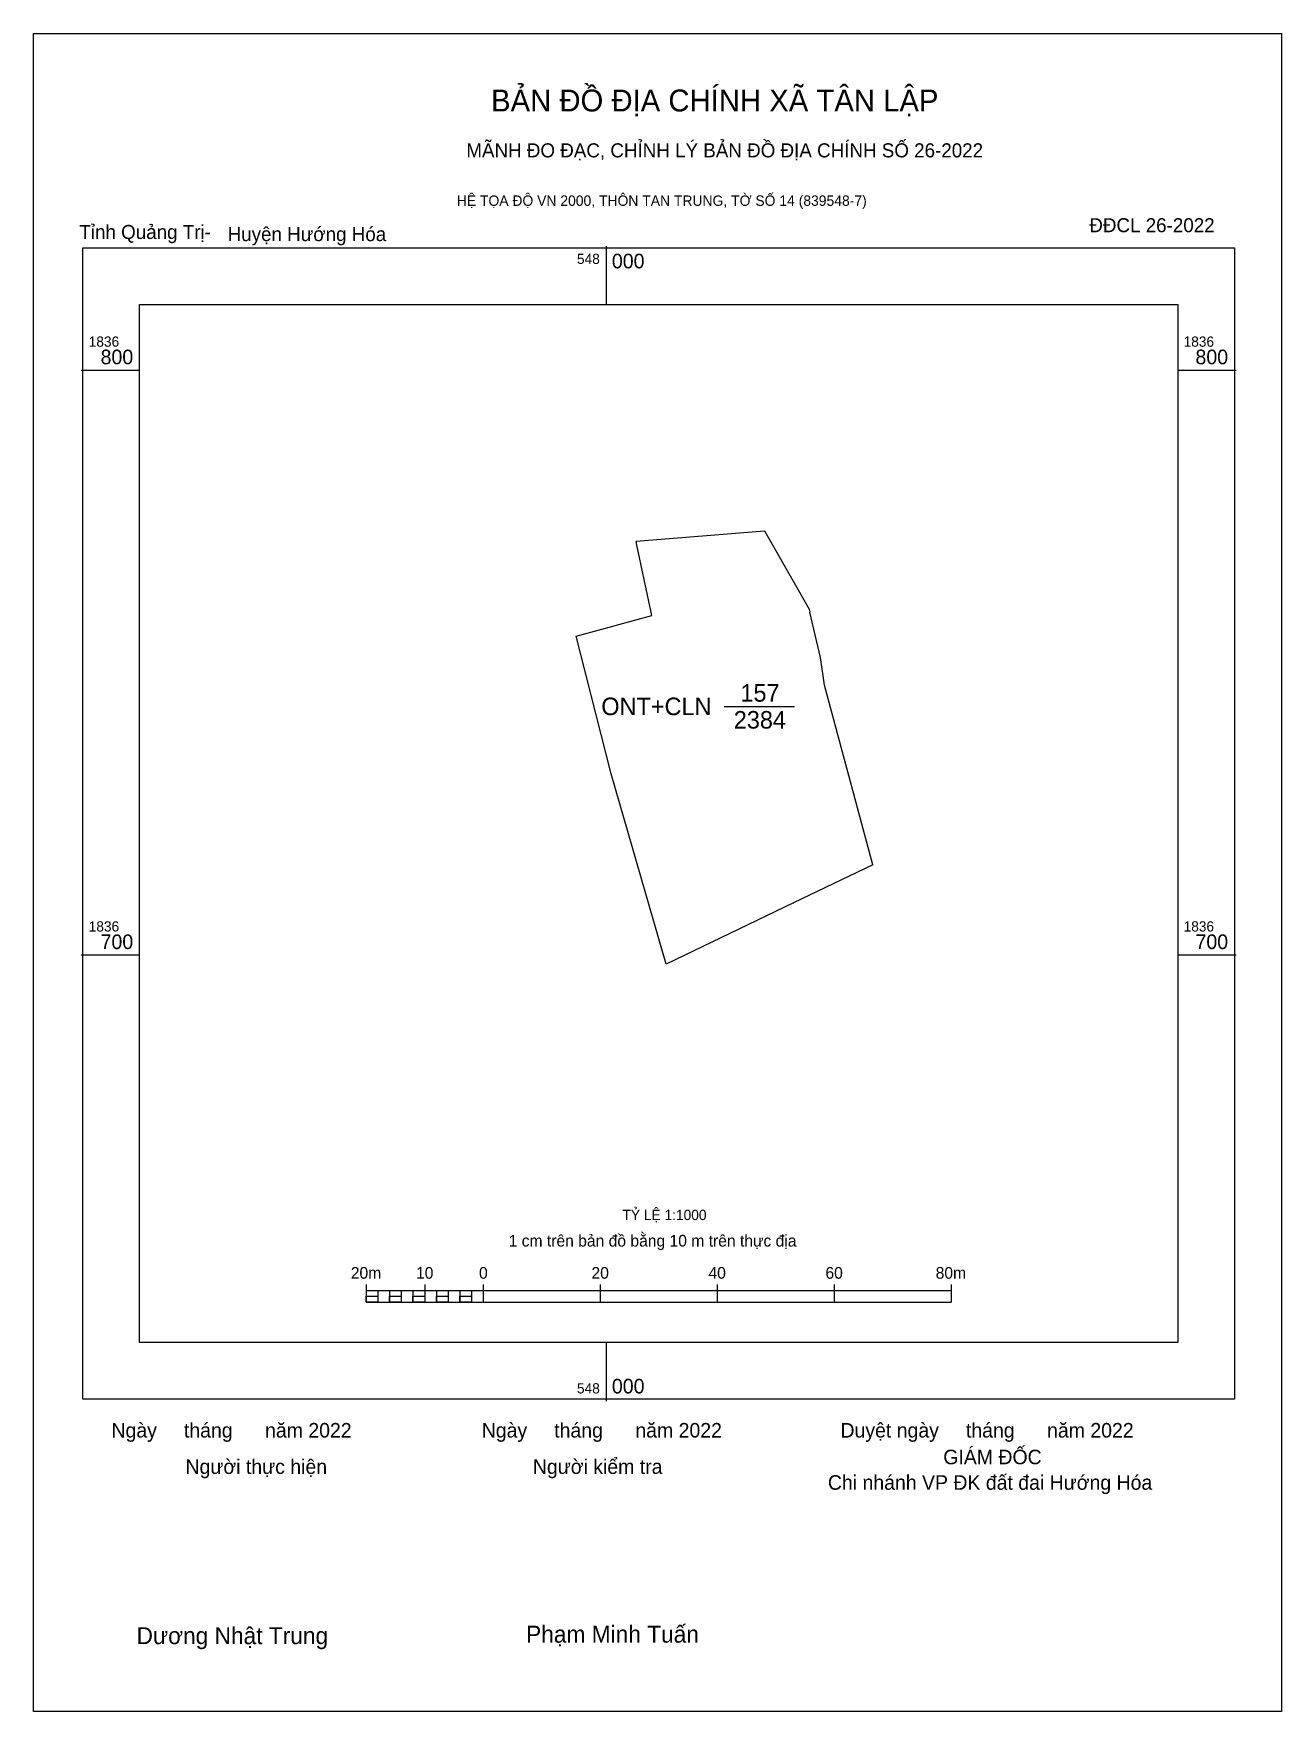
# Model space of a CAD drawing. Extents: x 547902 to 548115, y 1836571 to 1836858.
import ezdxf

# ---------------------------------------------------------------- set-up
doc = ezdxf.new("R2010")
doc.units = 0
for name, color, linetype in [('Level 10', 7, 'Continuous'), ('Level 13', 7, 'Continuous'), ('Level 15', 7, 'Continuous'), ('Level 27', 7, 'Continuous'), ('Level 6', 7, 'Continuous'), ('Level 62', 7, 'Continuous'), ('Level 63', 7, 'Continuous'), ('Level 9', 7, 'Continuous')]:
    doc.layers.add(name, color=color, linetype=linetype)

msp = doc.modelspace()

# ---------------------------------------------------------------- linework, layer by layer
at = {"layer": 'Level 10'}
for p, q in [((548005.15, 1836770.77), (548027.08, 1836772.53)), ((548027.08, 1836772.53), (548028.46, 1836770.12)), ((548005.18, 1836770.61), (548005.15, 1836770.77)), ((548005.23, 1836770.36), (548005.18, 1836770.61)), ((548007.81, 1836758.05), (548005.23, 1836770.36)), ((548028.46, 1836770.12), (548034.72, 1836759.15)), ((547994.91, 1836754.48), (548007.81, 1836758.05)), ((548034.72, 1836759.15), (548034.85, 1836758.59)), ((548000.85, 1836730.96), (547994.91, 1836754.48)), ((548020.19, 1836742.5), (548032.2, 1836742.5)), ((548010.26, 1836698.39), (548000.85, 1836730.96)), ((548045.59, 1836715.41), (548032.07, 1836708.9)), ((548032.07, 1836708.9), (548010.26, 1836698.39))]:
    msp.add_line(p, q, dxfattribs=at)
at = {"layer": 'Level 15'}
msp.add_lwpolyline([(547902.12, 1836857.55), (548115.48, 1836857.55), (548115.48, 1836570.64), (547902.12, 1836570.64)], close=True, dxfattribs=at)
at = {"layer": 'Level 27'}
for p, q in [((548005.18, 1836770.61), (548005.17, 1836770.61)), ((548028.46, 1836770.12), (548028.46, 1836770.11)), ((548032.07, 1836708.9), (548032.08, 1836708.9))]:
    msp.add_line(p, q, dxfattribs=at)
at = {"layer": 'Level 62'}
msp.add_lwpolyline([(547920.24, 1836811.21), (548097.75, 1836811.21), (548097.75, 1836633.7), (547920.24, 1836633.7)], close=True, dxfattribs=at)
at = {"layer": 'Level 63'}
for p, q in [((548000, 1836821.21), (548000, 1836811.21)), ((547910.24, 1836800), (547920.24, 1836800)), ((548097.75, 1836800), (548107.75, 1836800)), ((547910.24, 1836700), (547920.24, 1836700)), ((548097.75, 1836700), (548107.75, 1836700)), ((547958.99, 1836643.63), (547958.99, 1836640.63)), ((547968.99, 1836643.63), (547968.99, 1836640.63)), ((547978.99, 1836643.63), (547978.99, 1836640.63)), ((547998.99, 1836643.63), (547998.99, 1836640.63)), ((548018.99, 1836643.63), (548018.99, 1836640.63)), ((548038.99, 1836643.63), (548038.99, 1836640.63)), ((548058.99, 1836643.63), (548058.99, 1836640.63)), ((547958.99, 1836642.63), (548058.99, 1836642.63)), ((547958.99, 1836640.63), (548058.99, 1836640.63)), ((547960.99, 1836642.63), (547960.99, 1836640.63)), ((547962.99, 1836642.63), (547962.99, 1836640.63)), ((547964.99, 1836642.63), (547964.99, 1836640.63)), ((547966.99, 1836642.63), (547966.99, 1836640.63)), ((547968.99, 1836642.63), (547968.99, 1836640.63)), ((547970.99, 1836642.63), (547970.99, 1836640.63)), ((547972.99, 1836642.63), (547972.99, 1836640.63)), ((547974.99, 1836642.63), (547974.99, 1836640.63)), ((547976.99, 1836642.63), (547976.99, 1836640.63)), ((547978.99, 1836642.63), (547978.99, 1836640.63)), ((548000, 1836633.7), (548000, 1836623.7))]:
    msp.add_line(p, q, dxfattribs=at)
for points in [[(547910.55, 1836820.9), (548107.44, 1836820.9), (548107.44, 1836624.01), (547910.55, 1836624.01)], [(547958.99, 1836641.63), (547960.99, 1836641.63), (547960.99, 1836640.63), (547958.99, 1836640.63)], [(547958.99, 1836641.63), (547960.99, 1836641.63), (547960.99, 1836640.63), (547958.99, 1836640.63)], [(547962.99, 1836641.63), (547964.99, 1836641.63), (547964.99, 1836640.63), (547962.99, 1836640.63)], [(547966.99, 1836641.63), (547968.99, 1836641.63), (547968.99, 1836640.63), (547966.99, 1836640.63)], [(547970.99, 1836641.63), (547972.99, 1836641.63), (547972.99, 1836640.63), (547970.99, 1836640.63)], [(547974.99, 1836641.63), (547976.99, 1836641.63), (547976.99, 1836640.63), (547974.99, 1836640.63)]]:
    msp.add_lwpolyline(points, close=True, dxfattribs=at)
at = {"layer": 'Level 9'}
for p, q in [((548036.64, 1836750.88), (548034.85, 1836758.59)), ((548037.33, 1836746.11), (548036.64, 1836750.88)), ((548045.59, 1836715.41), (548037.33, 1836746.11))]:
    msp.add_line(p, q, dxfattribs=at)

# ---------------------------------------------------------------- texts
at = {"layer": 'Level 13'}
for s, p in [('157', (548022.97, 1836743.3)), ('ONT+CLN', (547999.19, 1836741)), ('2384', (548021.84, 1836738.7))]:
    msp.add_text(s, height=3, dxfattribs=at).set_placement(p)
at = {"layer": 'Level 6'}
msp.add_text('TỶ LỆ 1:1000', height=1.7579, dxfattribs=at).set_placement((548002.81, 1836654.66))
at = {"layer": 'Level 63'}
for s, height, p in [('BẢN ĐỒ ĐỊA CHÍNH XÃ TÂN LẬP', 3.7437, (547980.34, 1836844.23)), ('MÃNH ĐO ĐẠC, CHỈNH LÝ BẢN ĐỒ ĐỊA CHÍNH SỐ 26-2022', 2.4022, (547976.11, 1836836.38)), ('HỆ TỌA ĐỘ VN 2000, THÔN TAN TRUNG, TỜ SỐ 14 (839548-7)', 1.7782, (547974.48, 1836828.09)), ('548', 1.75, (547995.03, 1836818.15)), ('000', 2.5, (548001, 1836817.4)), ('1836', 1.75, (547911.55, 1836804)), ('1836', 1.75, (548098.75, 1836804)), ('800', 2.5, (547913.58, 1836801)), ('800', 2.5, (548100.78, 1836801)), ('1836', 1.75, (547911.55, 1836704)), ('700', 2.5, (547913.58, 1836701)), ('1836', 1.75, (548098.75, 1836704)), ('700', 2.5, (548100.78, 1836701)), ('1 cm trên bản đồ bằng 10 m trên thực địa', 2, (547983.35, 1836650.13)), ('20m', 2, (547956.36, 1836644.63)), ('10', 2, (547967.51, 1836644.63)), ('0', 2, (547978.28, 1836644.63)), ('20', 2, (547997.51, 1836644.63)), ('40', 2, (548017.51, 1836644.63)), ('60', 2, (548037.51, 1836644.63)), ('80m', 2, (548056.36, 1836644.63)), ('548', 1.75, (547995.03, 1836625.01)), ('000', 2.5, (548001, 1836625.01)), ('Ngày     tháng      năm 2022', 2.4883, (547915.44, 1836617.47)), ('Ngày     tháng      năm 2022', 2.4883, (547978.75, 1836617.47)), ('Duyệt ngày     tháng      năm 2022', 2.4883, (548040.08, 1836617.47)), ('GIÁM ĐỐC', 2.488, (548057.66, 1836612.9)), ('Người thực hiện', 2.4883, (547928.1, 1836611.25)), ('Người kiểm tra', 2.4883, (547987.49, 1836611.25)), ('Chi nhánh VP ĐK đất đai Hướng Hóa', 2.4883, (548037.93, 1836608.54)), ('Phạm Minh Tuấn', 2.9024, (547986.33, 1836582.4)), ('Dương Nhật Trung', 2.9024, (547919.73, 1836582.14))]:
    msp.add_text(s, height=height, dxfattribs=at).set_placement(p)
at = {"layer": 'Level 9'}
for s, p in [('Tỉnh Quảng Trị-', (547909.95, 1836822.42)), ('Huyện Hướng Hóa', (547935.3, 1836822.06)), ('ĐĐCL 26-2022', (548082.63, 1836823.58))]:
    msp.add_text(s, height=2.4022, dxfattribs=at).set_placement(p)

doc.saveas('drawing.dxf')
